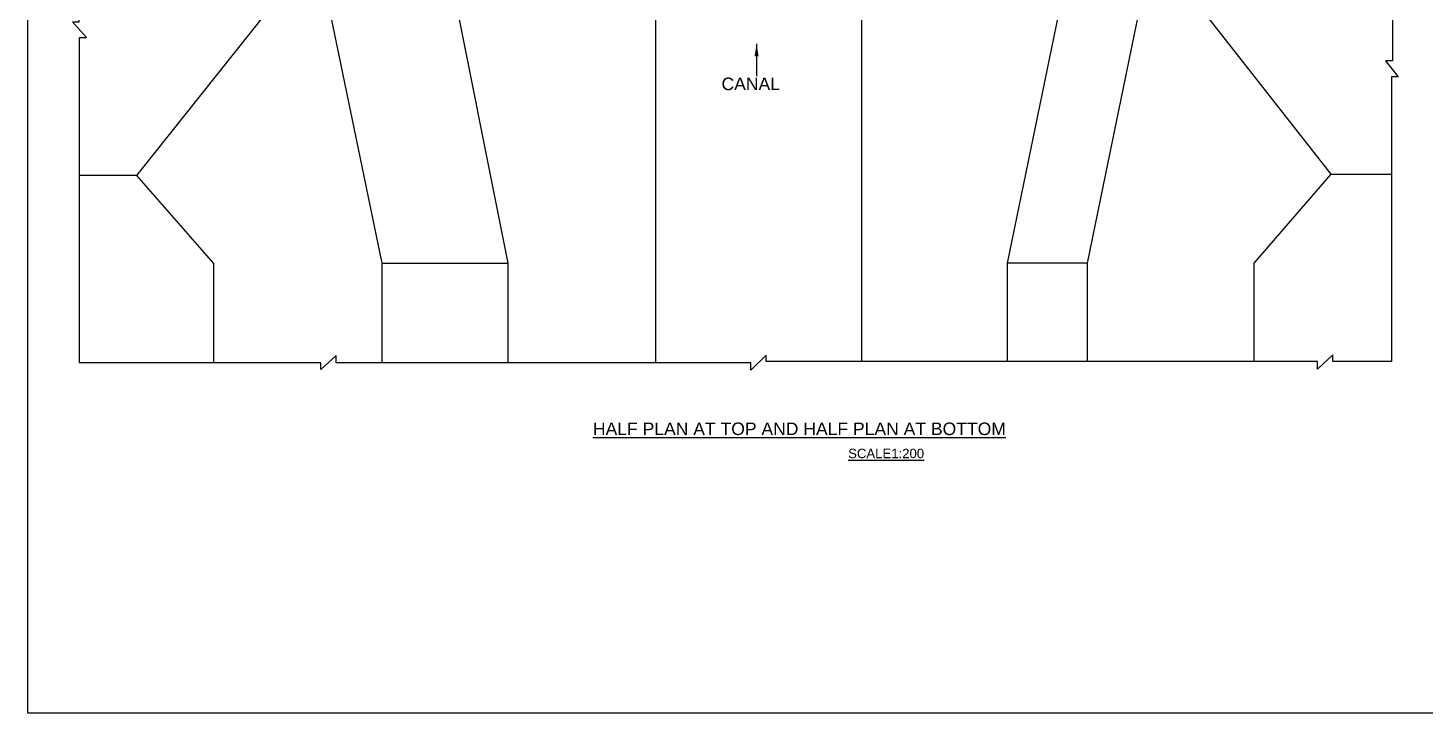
# Model space of a CAD drawing. Header units: millimetres. Extents: x -53240187 to -53218650, y 22121986 to 22135951.
# Drawn here: x -53240187 to -53229054, y 22121986 to 22127449 of the extents above; entities that cross this region are included whole.
import ezdxf

# ---------------------------------------------------------------- set-up
doc = ezdxf.new("R2010")
doc.units = ezdxf.units.MM
doc.header["$MEASUREMENT"] = 0
for name, color, linetype in [('DIMENSIONS', 7, 'Continuous'), ('DRAWING', 2, 'Continuous'), ('TEXT', 7, 'Continuous')]:
    doc.layers.add(name, color=color, linetype=linetype)
doc.styles.get("Standard").update_dxf_attribs({"font": 'arial.ttf', "height": 40})
doc.dimstyles.get("Standard").update_dxf_attribs({"dimtxt": 40, "dimasz": 40, "dimexe": 0.18, "dimexo": 0.0625, "dimgap": 0.09, "dimtad": 0, "dimdec": 0, "dimzin": 0, "dimdsep": 46, "dimtxsty": 'Standard', "dimblk": 'OBLIQUE', "dimcen": 0.09, "dimse1": 1, "dimse2": 1, "dimadec": 0, "dimazin": 0, "dimtfac": 1, "dimtdec": 0, "dimtofl": 0, "dimtmove": 0, "dimatfit": 3, "dimfxl": 1, "dimtolj": 1, "dimtzin": 0, "dimarcsym": 0})

# ---------------------------------------------------------------- blocks, each defined once
blk = doc.blocks.new('_Oblique')
at = {"color": 0, "linetype": 'ByBlock', "lineweight": -2}
blk.add_line((-0.5, -0.5), (0.5, 0.5), dxfattribs=at)

msp = doc.modelspace()

# ---------------------------------------------------------------- linework, layer by layer
at = {"layer": 'DRAWING', "color": 0}
for points in [[(-53235168.7, 22131957.3), (-53235168.7, 22129008.4), (-53235244.4, 22128697.5), (-53235244.4, 22128026.4), (-53235185, 22127692), (-53235185, 22124779.7)], [(-53233542, 22124789.7), (-53233542, 22127703.6), (-53233485.6, 22128036), (-53233485.6, 22128718.3), (-53233549.3, 22129020), (-53233549.3, 22131957.1)], [(-53229311.8, 22128343.2), (-53229311.8, 22127186.5), (-53229368.8, 22127186.5), (-53229267.2, 22127058.8), (-53229320.6, 22127058.8), (-53229320.6, 22124788.3), (-53229789.6, 22124788.3), (-53229789.6, 22124843.1), (-53229910.6, 22124727.1), (-53229910.6, 22124789.7), (-53234304.9, 22124789.7), (-53234304.9, 22124839.2), (-53234427.7, 22124721.5), (-53234427.7, 22124779.7), (-53237731.9, 22124779.7), (-53237731.9, 22124837.5), (-53237854, 22124724.3), (-53237854, 22124778.2), (-53239776.2, 22124778.2), (-53239776.2, 22127372.3), (-53239719.5, 22127372.3), (-53239832.1, 22127497.7), (-53239777.7, 22127497.7), (-53239777.7, 22128371)], [(-53239777.7, 22128072.2), (-53237885.6, 22128080), (-53237366.7, 22125574.6), (-53237366.7, 22124779.7)], [(-53237885.6, 22128080), (-53239322.7, 22126273.2), (-53239776.2, 22126273.2)], [(-53236360.5, 22124779.7), (-53236360.5, 22125574.6), (-53236846.7, 22128010.1)], [(-53232381.6, 22124789.7), (-53232381.6, 22125573.2), (-53231877.9, 22128015.6)], [(-53229311.8, 22128100.5), (-53231226.9, 22128100.5), (-53231745.8, 22125573.2), (-53231745.8, 22124789.7)], [(-53231226.9, 22128100.5), (-53229804.4, 22126283.3), (-53230416.8, 22125574.6), (-53230416.8, 22124789.7)], [(-53239322.7, 22126273.2), (-53238708, 22125571.3), (-53238708, 22124778.2)], [(-53229804.4, 22126283.3), (-53229320.6, 22126283.3)], [(-53237366.7, 22125574.6), (-53236360.5, 22125574.6)], [(-53231745.8, 22125573.2), (-53232381.6, 22125573.2)]]:
    msp.add_lwpolyline(points, dxfattribs=at)
at = {"layer": 'TEXT', "color": 0}
msp.add_lwpolyline([(-53218928.2, 22121986.3), (-53240187.1, 22121986.3), (-53240187.1, 22135951.1), (-53218928.2, 22135951.1)], close=True, dxfattribs=at)

# ---------------------------------------------------------------- texts
for s, height, p in [('CANAL', 100, (-53234659.9, 22126953)), ('%%UHALF PLAN AT TOP AND HALF PLAN AT BOTTOM', 100, (-53235684.7, 22124202.8)), ('%%USCALE1:200', 75, (-53233651.2, 22124018.6))]:
    msp.add_text(s, height=height, dxfattribs=at).set_placement(p)

# ---------------------------------------------------------------- leaders
at = {"layer": 'DIMENSIONS', "color": 0}
msp.add_leader([(-53234380.3, 22127321.5), (-53234381.2, 22127064.2)], dimstyle='Standard', override={"dimasz": 100, "dimgap": 0.09, "dimtad": 0}, dxfattribs=at)

doc.saveas('drawing.dxf')
